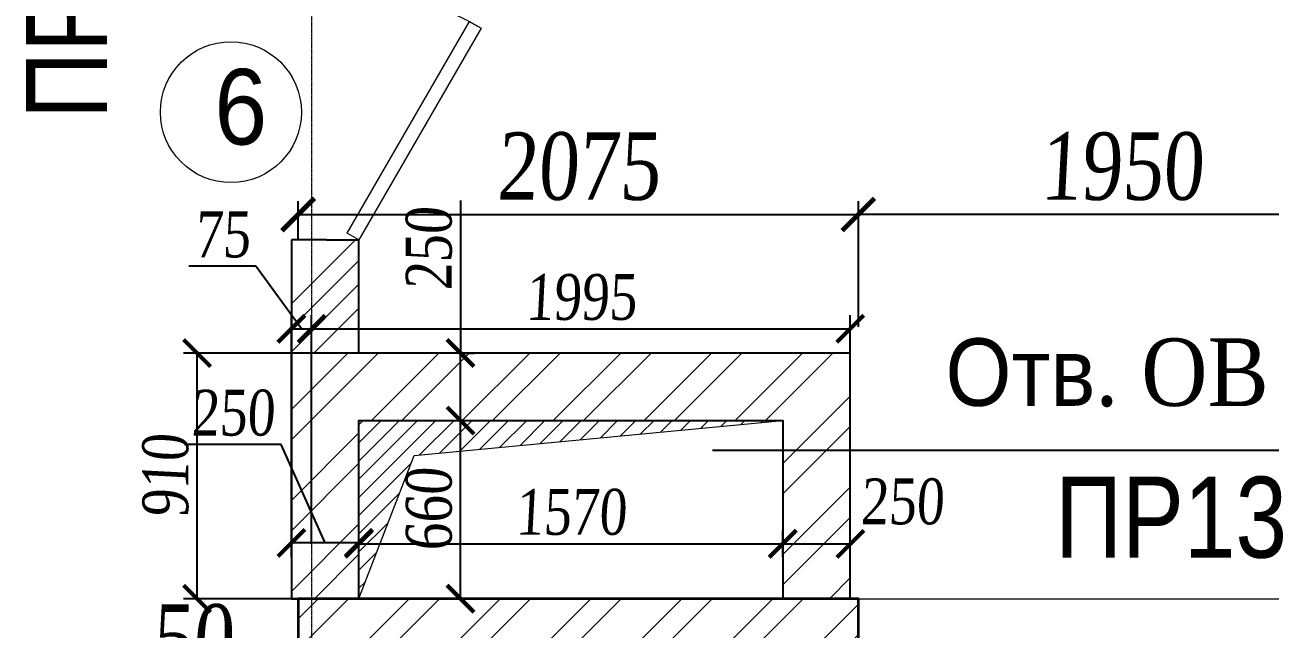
# Model space of a CAD drawing. Header units: inches. Extents: x -407541 to 6688123, y -998590 to 1205599.
# Drawn here: x 65841 to 70453, y 259725 to 261963 of the extents above; entities that cross this region are included whole.
import ezdxf

# ---------------------------------------------------------------- set-up
doc = ezdxf.new("R2010")
doc.units = ezdxf.units.IN
doc.header["$MEASUREMENT"] = 0
doc.linetypes.add('ACAD_ISO04W100', pattern=[30, 24, -3, 0, -3])
for name, color, linetype, lineweight in [('ведомость проемов', 3, 'Continuous', 9), ('двери', 123, 'Continuous', 13), ('КИРПИЧ', 30, 'Continuous', 35), ('Окна', 9, 'Continuous', 9), ('Оси', 254, 'ACAD_ISO04W100', 5), ('ОТВ ОВ', 4, 'Continuous', 13), ('ПЕРЕГОРОДКА', 7, 'Continuous', 25), ('Перемычки', 21, 'Continuous', 13), ('размер внутр', 142, 'Continuous', 5), ('размеры шахт', 20, 'Continuous', 15), ('текст_OB', 40, 'Continuous', 25), ('Штриховка', 7, 'Continuous', 9), ('ШТРИХОВКА КИРПИЧ', 30, 'Continuous', 9)]:
    doc.layers.add(name, color=color, linetype=linetype, lineweight=lineweight)
doc.styles.get("Standard").update_dxf_attribs({"font": 'arial.ttf'})
doc.styles.add('style1', font='arial.ttf', dxfattribs={"width": 0.9, "height": 500})
doc.styles.add('STYLE2', font='times.ttf', dxfattribs={"width": 0.8, "oblique": 3})
doc.dimstyles.new('vnytren', dxfattribs={"dimtxt": 250, "dimasz": 120, "dimexe": 50, "dimexo": 0, "dimgap": 50, "dimtad": 1, "dimdec": 0, "dimzin": 0, "dimdsep": 46, "dimtxsty": 'STYLE2', "dimblk": 'ARCHTICK', "dimcen": 0, "dimadec": 0, "dimazin": 0, "dimtfac": 1, "dimtdec": 0, "dimtmove": 1, "dimatfit": 2, "dimldrblk": 'DOT', "dimfxl": 1, "dimtolj": 1, "dimtzin": 0, "dimarcsym": 0})
doc.dimstyles.new('waxti', dxfattribs={"dimtxt": 170, "dimasz": 100, "dimexe": 50, "dimexo": 0, "dimgap": 30, "dimtad": 1, "dimdec": 0, "dimzin": 0, "dimdsep": 46, "dimtxsty": 'STYLE2', "dimblk": 'ARCHTICK', "dimcen": 0, "dimadec": 0, "dimazin": 0, "dimtfac": 1, "dimtdec": 0, "dimtmove": 1, "dimatfit": 2, "dimldrblk": 'DOT', "dimfxl": 1, "dimtolj": 1, "dimtzin": 0, "dimarcsym": 0})

# ---------------------------------------------------------------- blocks, each defined once
blk = doc.blocks.new('DOOR PROEM1810')
at = {"layer": 'двери'}
for p, q in [((6788974.8, 887370.3), (6789074.8, 887370.3)), ((6788974.8, 886465.3), (6789074.8, 886465.3)), ((6788974.8, 885560.3), (6789074.8, 885560.3))]:
    blk.add_line(p, q, dxfattribs=at)
for points in [[(6788964.8, 887370.3), (6789008.1, 887345.3), (6788555.6, 886561.6), (6788512.3, 886586.6)], [(6788964.8, 885560.3), (6789008.1, 885585.3), (6788555.6, 886369.1), (6788512.3, 886344.1)]]:
    blk.add_lwpolyline(points, close=True, dxfattribs=at)
for centre, start, end in [((6788941, 887279.1), 238.241, 272.3793), ((6788941, 885651.6), 87.6207, 121.759)]:
    blk.add_arc(centre, 814.5, start, end, dxfattribs=at)
blk = doc.blocks.new('_ARCHTICK')
at = {"color": 0, "linetype": 'ByBlock', "const_width": 0.15}
blk.add_lwpolyline([(-0.5, -0.5), (0.5, 0.5)], dxfattribs=at)
blk = doc.blocks.new('*D867')
at = {"layer": 'размеры шахт', "color": 0, "lineweight": -2, "ltscale": 0.1, "transparency": 16777216}
for p, q in [((67043.4, 260747.5), (66429.2, 260747.5)), ((66479.2, 259837.2), (66479.2, 260747.5)), ((67018.4, 259837.2), (66429.2, 259837.2))]:
    blk.add_line(p, q, dxfattribs=at)
at = {"layer": 'размеры шахт', "color": 0, "lineweight": -2, "ltscale": 0.1, "transparency": 16777216, "xscale": 100, "yscale": 100, "zscale": 100}
for p, rotation in [((66479.2, 260747.5), 90), ((66479.2, 259837.2), 270)]:
    blk.add_blockref('_ARCHTICK', p, dxfattribs=dict(at, rotation=rotation))
at = {"layer": 'размеры шахт', "color": 0, "ltscale": 0.1, "transparency": 16777216, "insert": (66362.4, 260292.4), "char_height": 170, "attachment_point": 5, "rotation": 90, "style": 'STYLE2'}
blk.add_mtext('\\A1;910', dxfattribs=at)
blk = doc.blocks.new('_Dot')
at = {"color": 0, "linetype": 'ByBlock', "lineweight": -2}
blk.add_line((-0.5, 0), (-1, 0), dxfattribs=at)
at = {"color": 0, "linetype": 'ByBlock', "const_width": 0.5}
blk.add_lwpolyline([(-0.25, 0, 1), (0.25, 0, 1)], format="xyb", close=True, dxfattribs=at)
blk = doc.blocks.new('*D868')
at = {"layer": 'размеры шахт', "color": 0, "lineweight": -2, "ltscale": 0.1, "transparency": 16777216}
for p, q in [((66903.4, 260617.5), (66903.4, 260887.4)), ((68898.6, 260627.5), (68898.6, 260887.4)), ((66903.4, 260837.4), (68898.6, 260837.4))]:
    blk.add_line(p, q, dxfattribs=at)
at = {"layer": 'размеры шахт', "color": 0, "lineweight": -2, "ltscale": 0.1, "transparency": 16777216, "xscale": 100, "yscale": 100, "zscale": 100, "rotation": 180}
blk.add_blockref('_ARCHTICK', (66903.4, 260837.4), dxfattribs=at)
at = {"layer": 'размеры шахт', "color": 0, "lineweight": -2, "ltscale": 0.1, "transparency": 16777216, "xscale": 100, "yscale": 100, "zscale": 100}
blk.add_blockref('_ARCHTICK', (68898.6, 260837.4), dxfattribs=at)
at = {"layer": 'размеры шахт', "color": 0, "ltscale": 0.1, "transparency": 16777216, "insert": (67901, 260954.2), "char_height": 170, "attachment_point": 5, "style": 'STYLE2'}
blk.add_mtext('\\A1;1995', dxfattribs=at)
blk = doc.blocks.new('*D869')
at = {"layer": 'размеры шахт', "color": 0, "lineweight": -2, "ltscale": 0.1, "transparency": 16777216}
for p, q in [((67078.3, 260041.1), (67078.3, 260091.1)), ((67078.3, 260041.1), (68648.6, 260041.1)), ((68648.6, 260045), (68648.6, 259991.1))]:
    blk.add_line(p, q, dxfattribs=at)
at = {"layer": 'размеры шахт', "color": 0, "lineweight": -2, "ltscale": 0.1, "transparency": 16777216, "xscale": 100, "yscale": 100, "zscale": 100, "rotation": 180}
blk.add_blockref('_ARCHTICK', (67078.3, 260041.1), dxfattribs=at)
at = {"layer": 'размеры шахт', "color": 0, "lineweight": -2, "ltscale": 0.1, "transparency": 16777216, "xscale": 100, "yscale": 100, "zscale": 100}
blk.add_blockref('_ARCHTICK', (68648.6, 260041.1), dxfattribs=at)
at = {"layer": 'размеры шахт', "color": 0, "ltscale": 0.1, "transparency": 16777216, "insert": (67863.5, 260157.8), "char_height": 170, "attachment_point": 5, "style": 'STYLE2'}
blk.add_mtext('\\A1;1570', dxfattribs=at)
blk = doc.blocks.new('*D874')
at = {"layer": 'размеры шахт', "color": 0, "lineweight": -2, "ltscale": 0.1, "transparency": 16777216}
for p, q in [((67078.4, 260497.5), (67504.8, 260497.5)), ((67454.8, 259837.2), (67454.8, 260497.5)), ((67078.4, 259837.2), (67504.8, 259837.2))]:
    blk.add_line(p, q, dxfattribs=at)
at = {"layer": 'размеры шахт', "color": 0, "lineweight": -2, "ltscale": 0.1, "transparency": 16777216, "xscale": 100, "yscale": 100, "zscale": 100}
for p, rotation in [((67454.8, 260497.5), 90), ((67454.8, 259837.2), 270)]:
    blk.add_blockref('_ARCHTICK', p, dxfattribs=dict(at, rotation=rotation))
at = {"layer": 'размеры шахт', "color": 0, "ltscale": 0.1, "transparency": 16777216, "insert": (67338.3, 260167.4), "char_height": 170, "attachment_point": 5, "rotation": 90, "style": 'STYLE2'}
blk.add_mtext('\\A1;660', dxfattribs=at)
blk = doc.blocks.new('*D875')
at = {"layer": 'размеры шахт', "color": 0, "lineweight": -2, "ltscale": 0.1, "transparency": 16777216}
for p, q in [((67454.8, 261312.9), (67454.8, 260747.5)), ((67454.8, 260747.5), (67504.8, 260747.5)), ((67454.8, 260497.5), (67454.8, 260747.5)), ((67078.4, 260497.5), (67504.8, 260497.5))]:
    blk.add_line(p, q, dxfattribs=at)
at = {"layer": 'размеры шахт', "color": 0, "lineweight": -2, "ltscale": 0.1, "transparency": 16777216, "xscale": 100, "yscale": 100, "zscale": 100}
for p, rotation in [((67454.8, 260747.5), 90), ((67454.8, 260497.5), 270)]:
    blk.add_blockref('_ARCHTICK', p, dxfattribs=dict(at, rotation=rotation))
at = {"layer": 'размеры шахт', "color": 0, "ltscale": 0.1, "transparency": 16777216, "insert": (67338.3, 261133.5), "char_height": 170, "attachment_point": 5, "rotation": 90, "style": 'STYLE2'}
blk.add_mtext('\\A1;250', dxfattribs=at)
blk = doc.blocks.new('*D878')
at = {"layer": 'размеры шахт', "color": 0, "lineweight": -2, "ltscale": 0.1, "transparency": 16777216}
for p, q in [((66697.1, 261068.9), (66448, 261068.9)), ((66865.9, 260837.4), (66697.1, 261068.9)), ((66828.4, 260044.3), (66828.4, 260887.4)), ((66903.4, 260041.1), (66903.4, 260887.4)), ((66828.4, 260837.4), (66903.4, 260837.4))]:
    blk.add_line(p, q, dxfattribs=at)
at = {"layer": 'размеры шахт', "color": 0, "lineweight": -2, "ltscale": 0.1, "transparency": 16777216, "xscale": 100, "yscale": 100, "zscale": 100, "rotation": 180}
blk.add_blockref('_ARCHTICK', (66828.4, 260837.4), dxfattribs=at)
at = {"layer": 'размеры шахт', "color": 0, "lineweight": -2, "ltscale": 0.1, "transparency": 16777216, "xscale": 100, "yscale": 100, "zscale": 100}
blk.add_blockref('_ARCHTICK', (66903.4, 260837.4), dxfattribs=at)
at = {"layer": 'размеры шахт', "color": 0, "ltscale": 0.1, "transparency": 16777216, "insert": (66572.5, 261185.7), "char_height": 170, "attachment_point": 5, "style": 'STYLE2'}
blk.add_mtext('\\A1;75', dxfattribs=at)
blk = doc.blocks.new('*D883')
at = {"layer": 'размеры шахт', "color": 0, "lineweight": -2, "ltscale": 0.1, "transparency": 16777216}
for p, q in [((68648.6, 259991.1), (68648.6, 260090.3)), ((68898.6, 259964.9), (68898.6, 260090.3)), ((68648.6, 260040.3), (68898.6, 260040.3))]:
    blk.add_line(p, q, dxfattribs=at)
at = {"layer": 'размеры шахт', "color": 0, "lineweight": -2, "ltscale": 0.1, "transparency": 16777216, "xscale": 100, "yscale": 100, "zscale": 100, "rotation": 180}
blk.add_blockref('_ARCHTICK', (68648.6, 260040.3), dxfattribs=at)
at = {"layer": 'размеры шахт', "color": 0, "lineweight": -2, "ltscale": 0.1, "transparency": 16777216, "xscale": 100, "yscale": 100, "zscale": 100}
blk.add_blockref('_ARCHTICK', (68898.6, 260040.3), dxfattribs=at)
at = {"layer": 'размеры шахт', "color": 0, "ltscale": 0.1, "transparency": 16777216, "insert": (69090.2, 260196.6), "char_height": 170, "attachment_point": 5, "style": 'STYLE2'}
blk.add_mtext('\\A1;250', dxfattribs=at)
blk = doc.blocks.new('*D884')
at = {"layer": 'размеры шахт', "color": 0, "lineweight": -2, "ltscale": 0.1, "transparency": 16777216}
for p, q in [((66790.8, 260408.8), (66432.2, 260408.8)), ((66953.4, 260044.3), (66790.8, 260408.8)), ((66828.4, 259991.1), (66828.4, 260094.3)), ((67078.4, 259991.1), (67078.4, 260094.3)), ((67078.4, 260044.3), (66828.4, 260044.3))]:
    blk.add_line(p, q, dxfattribs=at)
at = {"layer": 'размеры шахт', "color": 0, "lineweight": -2, "ltscale": 0.1, "transparency": 16777216, "xscale": 100, "yscale": 100, "zscale": 100, "rotation": 180}
blk.add_blockref('_ARCHTICK', (66828.4, 260044.3), dxfattribs=at)
at = {"layer": 'размеры шахт', "color": 0, "lineweight": -2, "ltscale": 0.1, "transparency": 16777216, "xscale": 100, "yscale": 100, "zscale": 100}
blk.add_blockref('_ARCHTICK', (67078.4, 260044.3), dxfattribs=at)
at = {"layer": 'размеры шахт', "color": 0, "ltscale": 0.1, "transparency": 16777216, "insert": (66611.5, 260525.3), "char_height": 170, "attachment_point": 5, "style": 'STYLE2'}
blk.add_mtext('\\A1;250', dxfattribs=at)
blk = doc.blocks.new('*D1786')
at = {"layer": 'размер внутр', "color": 0, "lineweight": -2, "transparency": 16777216}
for p, q in [((66653.9, 259512.7), (66269.9, 259512.7)), ((67278.4, 258746), (66653.9, 259512.7)), ((67253.4, 258483.1), (67253.4, 258796)), ((67303.4, 258473), (67303.4, 258796)), ((67253.4, 258746), (67133.4, 258746)), ((67253.4, 258746), (67303.4, 258746)), ((67253.4, 258746), (67303.4, 258746)), ((67303.4, 258746), (67423.4, 258746))]:
    blk.add_line(p, q, dxfattribs=at)
at = {"layer": 'размер внутр', "color": 0, "lineweight": -2, "transparency": 16777216, "xscale": 120, "yscale": 120, "zscale": 120}
blk.add_blockref('_ARCHTICK', (67253.4, 258746), dxfattribs=at)
at = {"layer": 'размер внутр', "color": 0, "lineweight": -2, "transparency": 16777216, "xscale": 120, "yscale": 120, "zscale": 120, "rotation": 180}
blk.add_blockref('_ARCHTICK', (67303.4, 258746), dxfattribs=at)
at = {"layer": 'размер внутр', "color": 0, "transparency": 16777216, "insert": (66461.9, 259689.8), "char_height": 250, "attachment_point": 5, "style": 'STYLE2'}
blk.add_mtext('\\A1;50', dxfattribs=at)
blk = doc.blocks.new('*D1799')
at = {"layer": 'размер внутр', "color": 0, "lineweight": -2, "ltscale": 0.1, "transparency": 16777216}
for p, q in [((66853.3, 261166.9), (66853.3, 261310.8)), ((68928.4, 260845.1), (68928.4, 261310.8)), ((66853.3, 261260.8), (68928.4, 261260.8))]:
    blk.add_line(p, q, dxfattribs=at)
at = {"layer": 'размер внутр', "color": 0, "lineweight": -2, "ltscale": 0.1, "transparency": 16777216, "xscale": 120, "yscale": 120, "zscale": 120, "rotation": 180}
blk.add_blockref('_ARCHTICK', (66853.3, 261260.8), dxfattribs=at)
at = {"layer": 'размер внутр', "color": 0, "lineweight": -2, "ltscale": 0.1, "transparency": 16777216, "xscale": 120, "yscale": 120, "zscale": 120}
blk.add_blockref('_ARCHTICK', (68928.4, 261260.8), dxfattribs=at)
at = {"layer": 'размер внутр', "color": 0, "ltscale": 0.1, "transparency": 16777216, "insert": (67890.9, 261438.3), "char_height": 250, "attachment_point": 5, "style": 'STYLE2'}
blk.add_mtext('\\A1;2075', dxfattribs=at)
blk = doc.blocks.new('*D1800')
at = {"layer": 'размер внутр', "color": 0, "lineweight": -2, "ltscale": 0.1, "transparency": 16777216}
for p, q in [((68928.4, 260845.1), (68928.4, 261310.8)), ((70878.4, 260851.6), (70878.4, 261310.8)), ((70878.4, 261260.8), (68928.4, 261260.8))]:
    blk.add_line(p, q, dxfattribs=at)
at = {"layer": 'размер внутр', "color": 0, "lineweight": -2, "ltscale": 0.1, "transparency": 16777216, "xscale": 120, "yscale": 120, "zscale": 120, "rotation": 180}
blk.add_blockref('_ARCHTICK', (68928.4, 261260.8), dxfattribs=at)
at = {"layer": 'размер внутр', "color": 0, "lineweight": -2, "ltscale": 0.1, "transparency": 16777216, "xscale": 120, "yscale": 120, "zscale": 120}
blk.add_blockref('_ARCHTICK', (70878.4, 261260.8), dxfattribs=at)
at = {"layer": 'размер внутр', "color": 0, "ltscale": 0.1, "transparency": 16777216, "insert": (69903.4, 261438.3), "char_height": 250, "attachment_point": 5, "style": 'STYLE2'}
blk.add_mtext('\\A1;1950', dxfattribs=at)

msp = doc.modelspace()

# ---------------------------------------------------------------- hatches: boundary and pattern name
at = {"layer": 'Штриховка'}
h = msp.add_hatch(dxfattribs=at)
h.set_pattern_fill('ANSI32', color=256, scale=25, style=0)
h.set_pattern_definition([(45, (-6289577.03, 1289607.45), (-168.379802, 168.379802), []), (45, (-6289464.77, 1289607.45), (-168.379802, 168.379802), [])])
h.paths.add_polyline_path([(66828.4, 259837.2), (67078.4, 259837.2), (67078.4, 260497.5), (68648.6, 260497.5), (68648.6, 259837.2), (68898.6, 259837.2), (68898.6, 260747.5), (66828.4, 260747.5)])
at = {"layer": 'Штриховка', "ltscale": 0.1}
h = msp.add_hatch(dxfattribs=at)
h.set_pattern_fill('ANSI31', color=256, scale=15, style=0)
h.set_pattern_definition([(45, (-6386429.313, -168329.06), (-33.67596045, 33.67596045), [])])
h.paths.add_polyline_path([(67078.4, 259837.5), (67282.7, 260368.2), (68648.6, 260497.5), (67078.4, 260497.5)])
at = {"layer": 'Штриховка'}
h = msp.add_hatch(dxfattribs=at)
h.set_pattern_fill('ANSI32', color=256, scale=25, style=0)
h.set_pattern_definition([(45, (-6764080.43, -624333.1), (-168.379802, 168.379802), []), (45, (-6763968.18, -624333.1), (-168.379802, 168.379802), [])])
h.paths.add_polyline_path([(66853.3, 258237.2), (67103.2, 258237.2), (67103.2, 259587.2), (68928.4, 259587.2), (68928.4, 259837.2), (66853.3, 259837.2)])
at = {"layer": 'ШТРИХОВКА КИРПИЧ', "ltscale": 0.1}
h = msp.add_hatch(dxfattribs=at)
h.set_pattern_fill('ANSI34', color=256, scale=500, style=0)
h.paths.add_polyline_path([(66903.2, 260747.5), (67078.2, 260747.5), (67078.3, 261166.9), (66958.4, 261166.9), (66903.2, 261166.9)])
h.paths.add_polyline_path([(66903.2, 261166.9), (66828.4, 261166.9), (66828.4, 260747.5), (66903.2, 260747.5)])
h.paths.add_polyline_path([(66828.7, 263237.2), (67078.8, 263237.2), (67078.7, 262976.9), (66828.7, 262976.9)])

# ---------------------------------------------------------------- linework, layer by layer
at = {"layer": 'ведомость проемов'}
msp.add_circle((66604.3, 261640), 261.1, dxfattribs=at)
at = {"layer": 'КИРПИЧ'}
msp.add_lwpolyline([(66853.3, 258237.2), (67103.2, 258237.2), (67103.2, 259587.2), (68928.4, 259587.2), (68928.4, 259837.2), (66853.3, 259837.2), (66853.3, 258237.2)], dxfattribs=at)
at = {"layer": 'Окна'}
msp.add_lwpolyline([(68928.4, 259587.2), (68928.4, 259837.2), (68928.4, 259837.2), (70878.4, 259837.2), (70878.4, 259587.2)], dxfattribs=at)
at = {"layer": 'Оси', "ltscale": 0.3}
msp.add_line((66903.2, 278737.2), (66903.2, 252403), dxfattribs=at)
at = {"layer": 'ОТВ ОВ', "ltscale": 100}
msp.add_lwpolyline([(67078.4, 260497.5), (68648.6, 260497.5), (68648.6, 259837.2), (67078.4, 259837.2)], close=True, dxfattribs=at)
msp.add_lwpolyline([(67078.4, 260497.5), (68648.6, 260497.5), (68648.6, 259837.2), (67078.4, 259837.2)], close=True, dxfattribs=at)
at = {"layer": 'ПЕРЕГОРОДКА', "ltscale": 0.1}
for p, q in [((66958.4, 261166.9), (66828.4, 261166.9)), ((66828.4, 261166.9), (66828.4, 259837.2))]:
    msp.add_line(p, q, dxfattribs=at)
at = {"layer": 'ПЕРЕГОРОДКА'}
msp.add_line((67078.2, 260747.5), (67078.3, 261166.9), dxfattribs=at)
msp.add_lwpolyline([(66958.4, 261166.9), (67078.3, 261166.9)], dxfattribs=at)
at = {"layer": 'ПЕРЕГОРОДКА', "ltscale": 0.1}
msp.add_lwpolyline([(66828.4, 259837.2), (67078.4, 259837.2), (67078.4, 260497.5), (68648.6, 260497.5), (68648.6, 259837.2), (68898.6, 259837.2), (68898.6, 260747.5), (66828.4, 260747.5)], close=True, dxfattribs=at)
at = {"layer": 'текст_OB', "ltscale": 0.1}
msp.add_line((68387.6, 260388.1), (71369.2, 260388.1), dxfattribs=at)
at = {"layer": 'Штриховка', "ltscale": 0.1}
msp.add_lwpolyline([(67078.4, 259837.5), (67282.7, 260368.2), (68648.6, 260497.5), (67078.4, 260497.5)], close=True, dxfattribs=at)

# ---------------------------------------------------------------- block references
at = {"layer": 'ПЕРЕГОРОДКА', "xscale": -1}
msp.add_blockref('DOOR PROEM1810', (6856043.1, -624393.4), dxfattribs=at)

# ---------------------------------------------------------------- texts
at = {"layer": 'ведомость проемов', "insert": (66543, 261516.1), "char_height": 280, "width": 4068.199, "attachment_point": 7, "style": 'style1'}
msp.add_mtext('6', dxfattribs=at)
at = {"layer": 'Перемычки', "width": 0.82}
for rotation, p in [(89.9979, (66145.7, 261615.7)), (359.9979, (69657.9, 259989.3))]:
    msp.add_text('ПР13', height=300, rotation=rotation, dxfattribs=at).set_placement(p)
at = {"layer": 'текст_OB', "ltscale": 0.1, "insert": (69849.8, 260801.8), "char_height": 250, "width": 3752.725, "attachment_point": 2, "style": 'style1'}
msp.add_mtext('Отв{\\fTimes New Roman|b0|i0|c238|p18;. OB }', dxfattribs=at)

# ---------------------------------------------------------------- dimensions: what is measured, and where the dimension line sits
at = {"layer": 'размер внутр', "color": 4, "ltscale": 0.1}
for p1, picture, middle in [((66853.3, 261166.9), '*D1799', (67890.9, 261438.3)), ((70878.4, 260851.6), '*D1800', (69903.4, 261438.3))]:
    dim = msp.add_linear_dim(base=(68928.4, 261260.8), p1=p1, p2=(68928.4, 260845.1), dimstyle='vnytren', dxfattribs=at)
    dim.commit()
    dim.dimension.update_dxf_attribs({"geometry": picture, "text_midpoint": middle})
at = {"layer": 'размер внутр'}
dim = msp.add_linear_dim(base=(67303.4, 258746), p1=(67253.4, 258483.1), p2=(67303.4, 258473), dimstyle='vnytren', dxfattribs=at)
dim.commit()
dim.dimension.update_dxf_attribs({"geometry": '*D1786', "text_midpoint": (66603.9, 259512.7), "dimtype": 160})
at = {"layer": 'размеры шахт', "ltscale": 0.1}
for base, p1, p2, picture, middle in [((66903.4, 260837.4), (66828.4, 260044.3), (66903.4, 260041.1), '*D878', (66667.1, 261068.9)), ((66828.4, 260044.3), (67078.4, 259991.1), (66828.4, 259991.1), '*D884', (66760.8, 260408.8)), ((68898.6, 260040.3), (68648.6, 259991.1), (68898.6, 259964.9), '*D883', (69090.2, 260080.2))]:
    dim = msp.add_linear_dim(base=base, p1=p1, p2=p2, dimstyle='waxti', dxfattribs=at)
    dim.commit()
    dim.dimension.update_dxf_attribs({"geometry": picture, "text_midpoint": middle, "dimtype": 160})
dim = msp.add_linear_dim(base=(67454.8, 260747.5), p1=(67078.4, 260497.5), p2=(67454.8, 260747.5), angle=90, dimstyle='waxti', dxfattribs=at)
dim.commit()
dim.dimension.update_dxf_attribs({"geometry": '*D875', "text_midpoint": (67326.1, 261133.5), "dimtype": 160})
for base, p1, p2, picture, middle in [((68898.6, 260837.4), (66903.4, 260617.5), (68898.6, 260627.5), '*D868', (67901, 260954.2)), ((68648.6, 260041.1), (67078.3, 260041.1), (68648.6, 260045), '*D869', (67863.5, 260157.8))]:
    dim = msp.add_linear_dim(base=base, p1=p1, p2=p2, dimstyle='waxti', dxfattribs=at)
    dim.commit()
    dim.dimension.update_dxf_attribs({"geometry": picture, "text_midpoint": middle})
for base, p1, p2, picture, middle in [((66479.2, 260747.5), (67018.4, 259837.2), (67043.4, 260747.5), '*D867', (66362.4, 260292.4)), ((67454.8, 260497.5), (67078.4, 259837.2), (67078.4, 260497.5), '*D874', (67338.3, 260167.4))]:
    dim = msp.add_linear_dim(base=base, p1=p1, p2=p2, angle=90, dimstyle='waxti', dxfattribs=at)
    dim.commit()
    dim.dimension.update_dxf_attribs({"geometry": picture, "text_midpoint": middle})

doc.saveas('drawing.dxf')
